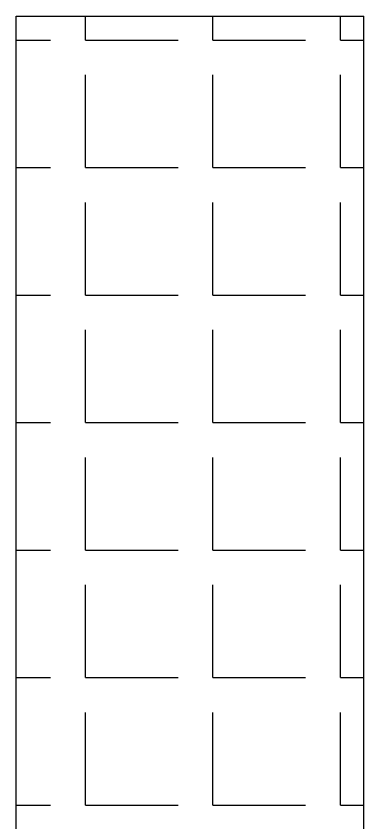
# Model space of a CAD drawing. Extents: x -3383 to -2963, y -4299 to -3705.
# Drawn here: x -3049.17 to -3034.17, y -4035.57 to -4000.77 of the extents above; entities that cross this region are included whole.
import ezdxf

# ---------------------------------------------------------------- set-up
doc = ezdxf.new("R2010")
doc.units = 0
doc.header["$LTSCALE"] = 7
doc.layers.add('HT', color=3, linetype='CONTINUOUS')

msp = doc.modelspace()

# ---------------------------------------------------------------- linework, layer by layer
at = {"layer": 'HT', "ltscale": 0.5}
for p, q in [((-3049.170635, -4163.76592), (-3049.170635, -4000.76592)), ((-3049.170635, -4000.76592), (-3034.170635, -4000.76592)), ((-3046.182643, -4001.798514), (-3046.182643, -4000.76592)), ((-3040.682643, -4001.798514), (-3040.682643, -4000.76592)), ((-3035.182643, -4001.798514), (-3035.182643, -4000.76592)), ((-3034.170635, -4170.16592), (-3034.170635, -4000.76592)), ((-3049.170635, -4001.798514), (-3047.682643, -4001.798514)), ((-3046.182643, -4001.798514), (-3042.182643, -4001.798514)), ((-3040.682643, -4001.798514), (-3036.682643, -4001.798514)), ((-3035.182643, -4001.798514), (-3034.170635, -4001.798514)), ((-3035.182643, -4001.798514), (-3034.170635, -4001.798514)), ((-3046.182643, -4007.298514), (-3046.182643, -4003.298514)), ((-3040.682643, -4007.298514), (-3040.682643, -4003.298514)), ((-3035.182643, -4007.298514), (-3035.182643, -4003.298514)), ((-3049.170635, -4007.298514), (-3047.682643, -4007.298514)), ((-3046.182643, -4007.298514), (-3042.182643, -4007.298514)), ((-3040.682643, -4007.298514), (-3036.682643, -4007.298514)), ((-3035.182643, -4007.298514), (-3034.170635, -4007.298514)), ((-3046.182643, -4012.798514), (-3046.182643, -4008.798514)), ((-3040.682643, -4012.798514), (-3040.682643, -4008.798514)), ((-3035.182643, -4012.798514), (-3035.182643, -4008.798514)), ((-3049.170635, -4012.798514), (-3047.682643, -4012.798514)), ((-3046.182643, -4012.798514), (-3042.182643, -4012.798514)), ((-3040.682643, -4012.798514), (-3036.682643, -4012.798514)), ((-3035.182643, -4012.798514), (-3034.170635, -4012.798514)), ((-3046.182643, -4018.298514), (-3046.182643, -4014.298514)), ((-3040.682643, -4018.298514), (-3040.682643, -4014.298514)), ((-3035.182643, -4018.298514), (-3035.182643, -4014.298514)), ((-3049.170635, -4018.298514), (-3047.682643, -4018.298514)), ((-3046.182643, -4018.298514), (-3042.182643, -4018.298514)), ((-3040.682643, -4018.298514), (-3036.682643, -4018.298514)), ((-3035.182643, -4018.298514), (-3034.170635, -4018.298514)), ((-3046.182643, -4023.798514), (-3046.182643, -4019.798514)), ((-3040.682643, -4023.798514), (-3040.682643, -4019.798514)), ((-3035.182643, -4023.798514), (-3035.182643, -4019.798514)), ((-3049.170635, -4023.798514), (-3047.682643, -4023.798514)), ((-3046.182643, -4023.798514), (-3042.182643, -4023.798514)), ((-3040.682643, -4023.798514), (-3036.682643, -4023.798514)), ((-3035.182643, -4023.798514), (-3034.170635, -4023.798514)), ((-3046.182643, -4029.298514), (-3046.182643, -4025.298514)), ((-3040.682643, -4029.298514), (-3040.682643, -4025.298514)), ((-3035.182643, -4029.298514), (-3035.182643, -4025.298514)), ((-3049.170635, -4029.298514), (-3047.682643, -4029.298514)), ((-3046.182643, -4029.298514), (-3042.182643, -4029.298514)), ((-3040.682643, -4029.298514), (-3036.682643, -4029.298514)), ((-3035.182643, -4029.298514), (-3034.170635, -4029.298514)), ((-3046.182643, -4034.798514), (-3046.182643, -4030.798514)), ((-3040.682643, -4034.798514), (-3040.682643, -4030.798514)), ((-3035.182643, -4034.798514), (-3035.182643, -4030.798514)), ((-3049.170635, -4034.798514), (-3047.682643, -4034.798514)), ((-3046.182643, -4034.798514), (-3042.182643, -4034.798514)), ((-3040.682643, -4034.798514), (-3036.682643, -4034.798514)), ((-3035.182643, -4034.798514), (-3034.170635, -4034.798514))]:
    msp.add_line(p, q, dxfattribs=at)

doc.saveas('drawing.dxf')
